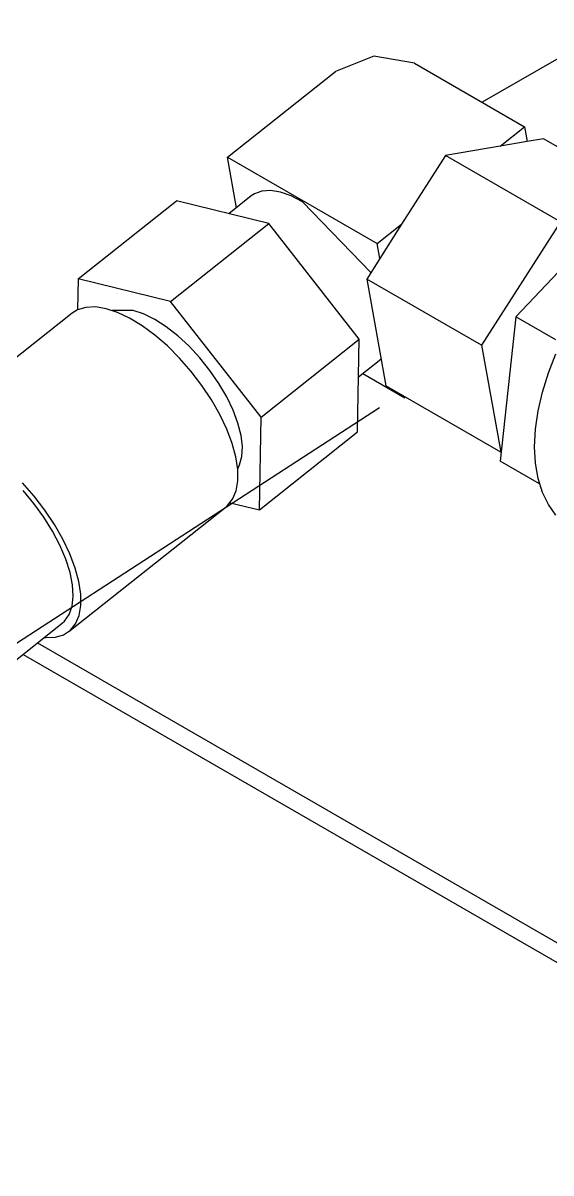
# Model space of a CAD drawing. Extents: x 0 to 258, y 0 to 184.
# Drawn here: x 56.93 to 60.67, y 92.07 to 100.21 of the extents above; entities that cross this region are included whole.
import ezdxf

# ---------------------------------------------------------------- set-up
doc = ezdxf.new("R2010")
doc.units = 0

msp = doc.modelspace()

# ---------------------------------------------------------------- linework, layer by layer
for p, q in [((61.150285, 100.207999), (60.177678, 99.646818)), ((59.4112, 99.973926), (59.138978, 99.865181)), ((59.699812, 99.922609), (59.4112, 99.973926)), ((59.699841, 99.922514), (60.477715, 99.473516)), ((58.374545, 99.258146), (59.138925, 99.865099)), ((60.304678, 99.336198), (60.477715, 99.473516)), ((60.477715, 99.473516), (60.4965, 99.369006)), ((60.304678, 99.336198), (59.918651, 99.270052)), ((60.4965, 99.369006), (60.304678, 99.336198)), ((60.611859, 99.38885), (60.4965, 99.369006)), ((61.425187, 98.919479), (60.611859, 99.38885)), ((58.374545, 99.258146), (59.435258, 98.645901)), ((58.438574, 98.900429), (58.374545, 99.258146)), ((59.918651, 99.270052), (59.608295, 98.783219)), ((60.731979, 98.800682), (59.918651, 99.270052)), ((58.565878, 98.998764), (58.54405, 98.984212)), ((58.618302, 99.017497), (58.565878, 98.998764)), ((58.680191, 99.021201), (58.618302, 99.017497)), ((58.750017, 99.009771), (58.680191, 99.021201)), ((58.826066, 98.983471), (58.750017, 99.009771)), ((57.319388, 98.396928), (58.014447, 98.948848)), ((58.667703, 98.787717), (58.014447, 98.948848)), ((58.544142, 98.984302), (58.384599, 98.857567)), ((58.90646, 98.94298), (58.826066, 98.983471)), ((59.390332, 98.441664), (58.90646, 98.94298)), ((61.189179, 98.943821), (60.415803, 98.127847)), ((57.972643, 98.235797), (58.667703, 98.787717)), ((59.308523, 97.969626), (58.667703, 98.787717)), ((59.435258, 98.645901), (59.608295, 98.783219)), ((59.608295, 98.783219), (59.453779, 98.54139)), ((60.731979, 98.800682), (60.174238, 97.926235)), ((59.453779, 98.54139), (59.435258, 98.645901)), ((59.453779, 98.54139), (59.36091, 98.395605)), ((57.319388, 98.396928), (57.315154, 98.177324)), ((57.972643, 98.235797), (57.319388, 98.396928)), ((60.174238, 97.926235), (59.36091, 98.395605)), ((59.36091, 98.395605), (59.496377, 97.639691)), ((57.373286, 98.194781), (57.314975, 98.17716)), ((57.440715, 98.197612), (57.373286, 98.194781)), ((57.515891, 98.1856), (57.440715, 98.197612)), ((57.597285, 98.158988), (57.515891, 98.1856)), ((58.613463, 97.417706), (57.972643, 98.235797)), ((57.277054, 98.153776), (56.165012, 97.271127)), ((57.314975, 98.17716), (57.277171, 98.15385)), ((57.70715, 98.173051), (57.558542, 98.173207)), ((57.683234, 98.118322), (57.597285, 98.158988)), ((57.771997, 98.064429), (57.683234, 98.118322)), ((57.781545, 98.148156), (57.707132, 98.173054)), ((57.860357, 98.109236), (57.781545, 98.148156)), ((57.941626, 98.057259), (57.860357, 98.109236)), ((60.415803, 98.127847), (60.306265, 97.106557)), ((60.698642, 97.964599), (60.415803, 98.127847)), ((57.861762, 97.998405), (57.771997, 98.064429)), ((58.023353, 97.993505), (57.941626, 98.057259)), ((57.950701, 97.921597), (57.861762, 97.998405)), ((58.103522, 97.919541), (58.023353, 97.993505)), ((58.613463, 97.417706), (59.308523, 97.969626)), ((59.295823, 97.312667), (59.308523, 97.969626)), ((58.037003, 97.835567), (57.950701, 97.921597)), ((58.180158, 97.837195), (58.103522, 97.919541)), ((60.174238, 97.926235), (60.309705, 97.170321)), ((60.646707, 97.730428), (60.699962, 97.865299)), ((58.118915, 97.742067), (58.037003, 97.835567)), ((58.251379, 97.748488), (58.180158, 97.837195)), ((59.303496, 97.70372), (59.461187, 97.829133)), ((58.194769, 97.642996), (58.118915, 97.742067)), ((58.315429, 97.655606), (58.251379, 97.748488)), ((59.332864, 97.727004), (59.630785, 97.555025)), ((60.60449, 97.595387), (60.646707, 97.730428)), ((58.263015, 97.540378), (58.194769, 97.642996)), ((58.370729, 97.56084), (58.315429, 97.655606)), ((60.309705, 97.170321), (59.496377, 97.639691)), ((58.322271, 97.436299), (58.263015, 97.540378)), ((58.41592, 97.466519), (58.370729, 97.56084)), ((59.630785, 97.555025), (59.629197, 97.563227)), ((60.573904, 97.462074), (60.60449, 97.595387)), ((58.449887, 97.374966), (58.41592, 97.466519)), ((60.555383, 97.332354), (60.573904, 97.462074)), ((58.371327, 97.332876), (58.322271, 97.436299)), ((58.471795, 97.288436), (58.449887, 97.374966)), ((58.601028, 96.760747), (58.613463, 97.417706)), ((58.409184, 97.232218), (58.371327, 97.332876)), ((58.481108, 97.209061), (58.471795, 97.288436)), ((58.601028, 96.760747), (59.295823, 97.312667)), ((60.549166, 97.208056), (60.555383, 97.332354)), ((58.43506, 97.136367), (58.409184, 97.232218)), ((58.477589, 97.138796), (58.481108, 97.209061)), ((60.555373, 97.090917), (60.549155, 97.208056)), ((58.448448, 97.047285), (58.43506, 97.136367)), ((58.461344, 97.079368), (58.477589, 97.138796)), ((60.309705, 97.170321), (60.313144, 97.17085)), ((58.447877, 97.053069), (58.461344, 97.079368)), ((58.448977, 96.966775), (58.448448, 97.047285)), ((60.583284, 96.946484), (60.306265, 97.106557)), ((60.573894, 96.982589), (60.555373, 97.090917)), ((58.436833, 96.896483), (58.448977, 96.966775)), ((60.604479, 96.884587), (60.573894, 96.982589)), ((57.006958, 96.859338), (56.925045, 96.952839)), ((57.005129, 96.806075), (56.928308, 96.897478)), ((58.412147, 96.837838), (58.436833, 96.896483)), ((60.646696, 96.798288), (60.604479, 96.884587)), ((57.075336, 96.709754), (57.005129, 96.806075)), ((57.082808, 96.76027), (57.006958, 96.859338)), ((58.375426, 96.792031), (58.412147, 96.837838)), ((58.394124, 96.811811), (58.601028, 96.760747)), ((60.699952, 96.724906), (60.646696, 96.798288)), ((57.151057, 96.657652), (57.082808, 96.76027)), ((57.253242, 95.900587), (58.365284, 96.783236)), ((58.365239, 96.783326), (58.375426, 96.792031)), ((57.137365, 96.610662), (57.075336, 96.709754)), ((57.210313, 96.553573), (57.151057, 96.657652)), ((57.189829, 96.511012), (57.137365, 96.610662)), ((57.259367, 96.45015), (57.210313, 96.553573)), ((57.231557, 96.413034), (57.189829, 96.511012)), ((57.261613, 96.318914), (57.231557, 96.413034)), ((57.297226, 96.349489), (57.259367, 96.45015)), ((57.27934, 96.230755), (57.261613, 96.318914)), ((57.323103, 96.253642), (57.297226, 96.349489)), ((57.284315, 96.150526), (57.27934, 96.230755)), ((57.33649, 96.164557), (57.323103, 96.253642)), ((57.276457, 96.080017), (57.284315, 96.150526)), ((57.33702, 96.084049), (57.33649, 96.164557)), ((57.255925, 96.020809), (57.276457, 96.080017)), ((57.324875, 96.013757), (57.33702, 96.084049)), ((57.223172, 95.974218), (57.255925, 96.020809)), ((57.30019, 95.95511), (57.324875, 96.013757)), ((55.469159, 94.579789), (57.206675, 95.959325)), ((57.206636, 95.959216), (57.223172, 95.974218)), ((57.215465, 95.877272), (57.263468, 95.909305)), ((57.263468, 95.909305), (57.30019, 95.95511)), ((57.030992, 95.819625), (63.409295, 92.137688)), ((57.078665, 95.857614), (57.089724, 95.85682)), ((57.089724, 95.85682), (57.157153, 95.859651)), ((57.157153, 95.859651), (57.215465, 95.877272)), ((56.928334, 95.738398), (63.287586, 92.067044))]:
    msp.add_line(p, q)
at = {"layer": 'frames'}
msp.add_line((53.904537, 93.883392), (59.450736, 97.486438), dxfattribs=at)

doc.saveas('drawing.dxf')
